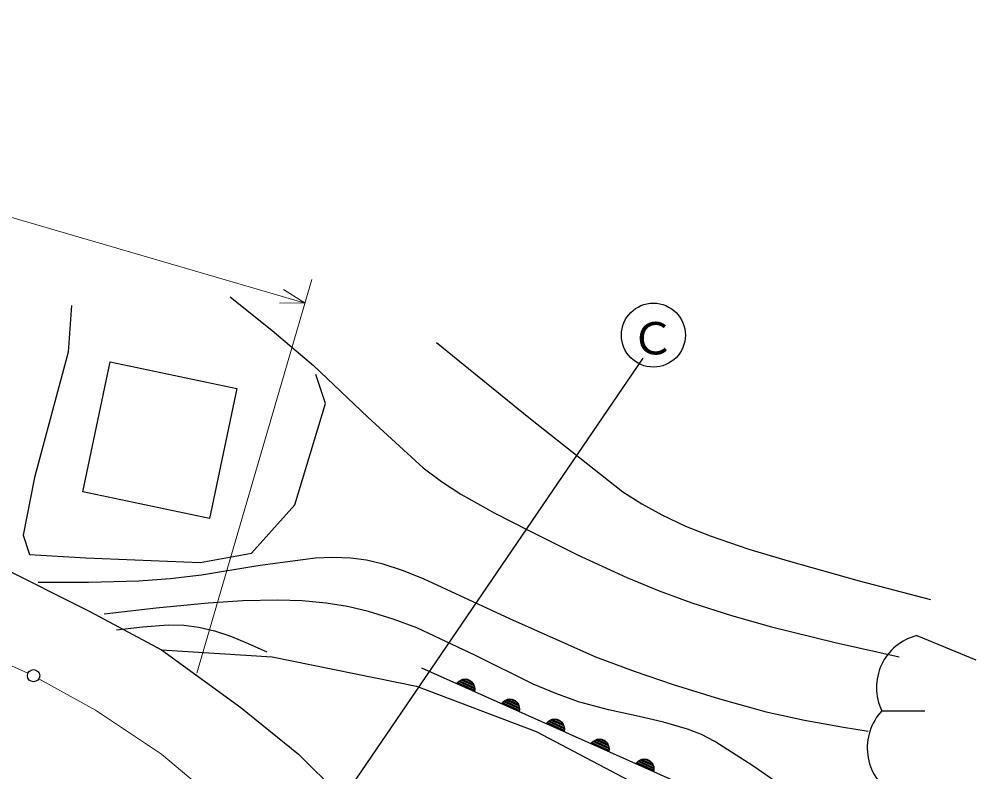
# Model space of a CAD drawing. Units: millimetres, scale not verified. Extents: x 40000 to 680000, y 20000 to 380000.
# Drawn here: x 337604 to 376599, y 307336 to 338029 of the extents above; entities that cross this region are included whole.
import ezdxf
from ezdxf.enums import TextEntityAlignment as Align

# ---------------------------------------------------------------- set-up
doc = ezdxf.new("R2010")
doc.units = ezdxf.units.MM
doc.header["$LTSCALE"] = 1000
doc.linetypes.add('CHAIN', pattern=[18.5, 12, -1.5, 3.5, -1.5])
for name, color, linetype, lineweight in [('M-BGD', 7, 'Continuous', 25), ('M-BGD-EXST', 7, 'Continuous', 25), ('M-BMK', 2, 'CHAIN', 13), ('M-BMK-SRVR', 3, 'Continuous', 25), ('M-STR-HTXT', 7, 'Continuous', 13)]:
    doc.layers.add(name, color=color, linetype=linetype, lineweight=lineweight)
doc.styles.add('ＭＳ ゴシック', font='')
doc.styles.get('ＭＳ ゴシック').set_extended_font_data('MS Gothic')

msp = doc.modelspace()

# ---------------------------------------------------------------- linework, layer by layer
at = {"layer": 'M-BGD'}
for p, q in [((346201, 326700), (347916, 325329)), ((339740, 326353), (339608, 324453)), ((347916, 325329), (349602, 323904)), ((354609, 324839), (358380, 321782)), ((339608, 324453), (338230, 319343)), ((340195, 318752), (341311, 324059)), ((341311, 324059), (346476, 322973)), ((349602, 323904), (351813, 321793)), ((350091, 322352), (349698, 323532)), ((346476, 322973), (345360, 317666)), ((348844, 318225), (350091, 322352)), ((351813, 321793), (354065, 319727)), ((358380, 321782), (362206, 318759)), ((354065, 319727), (354816, 319173)), ((338230, 319343), (337770, 316984)), ((354816, 319173), (355611, 318663)), ((345360, 317666), (340195, 318752)), ((355611, 318663), (356972, 317901)), ((362206, 318759), (362985, 318262)), ((347074, 316260), (348844, 318225)), ((362985, 318262), (363803, 317812)), ((356972, 317901), (358376, 317184)), ((363803, 317812), (364769, 317361)), ((358376, 317184), (360366, 316190)), ((364769, 317361), (365763, 316963)), ((337770, 316984), (338032, 316198)), ((365763, 316963), (367342, 316423)), ((344977, 315867), (347074, 316260)), ((367342, 316423), (368951, 315938)), ((338032, 316198), (340325, 316066)), ((340325, 316066), (344977, 315867)), ((347339, 315746), (349674, 316060)), ((349674, 316060), (350396, 316094)), ((350396, 316094), (351123, 316068)), ((351123, 316068), (351761, 315980)), ((351761, 315980), (352391, 315833)), ((360366, 316190), (362373, 315255)), ((368951, 315938), (371844, 315132)), ((336661, 315786), (340482, 313875)), ((345032, 315375), (347339, 315746)), ((352391, 315833), (353250, 315551)), ((353250, 315551), (354103, 315207)), ((340429, 315067), (342477, 315126)), ((342477, 315126), (343758, 315221)), ((343758, 315221), (345032, 315375)), ((354103, 315207), (357589, 313592)), ((362373, 315255), (363687, 314712)), ((371844, 315132), (374748, 314368)), ((338374, 315068), (340429, 315067)), ((363687, 314712), (365024, 314224)), ((346727, 314308), (345314, 314214)), ((348143, 314341), (346727, 314308)), ((349134, 314309), (348143, 314341)), ((350118, 314217), (349134, 314309)), ((343185, 314008), (341065, 313760)), ((345314, 314214), (343185, 314008)), ((350993, 314073), (350118, 314217)), ((351847, 313871), (350993, 314073)), ((365024, 314224), (366638, 313707)), ((340482, 313875), (343402, 312307)), ((352843, 313566), (351847, 313871)), ((353813, 313207), (352843, 313566)), ((357589, 313592), (361099, 312032)), ((366638, 313707), (368274, 313248)), ((341576, 313121), (342627, 313254)), ((342627, 313254), (343679, 313327)), ((343679, 313327), (344311, 313314)), ((344311, 313314), (344934, 313241)), ((344934, 313241), (345566, 313093)), ((356204, 312087), (353813, 313207)), ((368274, 313248), (370865, 312609)), ((345566, 313093), (346188, 312885)), ((346188, 312885), (346944, 312574)), ((374190, 312895), (376599, 311908)), ((346944, 312574), (347703, 312225)), ((370865, 312609), (373475, 312022)), ((343402, 312307), (346643, 309967)), ((343402, 312307), (347911, 312029)), ((347911, 312029), (353799, 310831)), ((358560, 310918), (356204, 312087)), ((361099, 312032), (362667, 311441)), ((354010, 311576), (364891, 306719)), ((362667, 311441), (364264, 310904)), ((353799, 310831), (358675, 308988)), ((355433, 310941), (355499, 311012)), ((356163, 310615), (355433, 310941)), ((355471, 310978), (356165, 310669)), ((355499, 311012), (355573, 311064)), ((356167, 310722), (355510, 311016)), ((355558, 311049), (356159, 310781)), ((355573, 311064), (355680, 311113)), ((356146, 310842), (355615, 311079)), ((355679, 311105), (356121, 310908)), ((355680, 311113), (355780, 311121)), ((355780, 311121), (355878, 311110)), ((356055, 310992), (355783, 311113)), ((355878, 311110), (355992, 311059)), ((355992, 311059), (356065, 310994)), ((356065, 310994), (356126, 310914)), ((356126, 310914), (356161, 310802)), ((356161, 310802), (356173, 310711)), ((359475, 310528), (358560, 310918)), ((364264, 310904), (366153, 310315)), ((356173, 310711), (356163, 310615)), ((360402, 310198), (359475, 310528)), ((357259, 310126), (357326, 310197)), ((357989, 309800), (357259, 310126)), ((357298, 310163), (357992, 309853)), ((357326, 310197), (357399, 310249)), ((357994, 309907), (357336, 310201)), ((357384, 310234), (357985, 309966)), ((357399, 310249), (357507, 310298)), ((357972, 310026), (357441, 310263)), ((357505, 310290), (357947, 310092)), ((357507, 310298), (357607, 310306)), ((357607, 310306), (357705, 310295)), ((357882, 310176), (357610, 310298)), ((357705, 310295), (357818, 310244)), ((357818, 310244), (357891, 310178)), ((357891, 310178), (357952, 310099)), ((357952, 310099), (357988, 309987)), ((361632, 309868), (360402, 310198)), ((366153, 310315), (368058, 309785)), ((346643, 309967), (348986, 308056)), ((357988, 309987), (358000, 309896)), ((358000, 309896), (357989, 309800)), ((362872, 309597), (361632, 309868)), ((368058, 309785), (369616, 309443)), ((372765, 309829), (374517, 309828)), ((359085, 309310), (359152, 309381)), ((359816, 308984), (359085, 309310)), ((359124, 309348), (359818, 309038)), ((359152, 309381), (359226, 309434)), ((359820, 309092), (359163, 309385)), ((359210, 309419), (359811, 309151)), ((359226, 309434), (359333, 309482)), ((359799, 309211), (359267, 309448)), ((359332, 309474), (359773, 309277)), ((359333, 309482), (359433, 309490)), ((359433, 309490), (359531, 309480)), ((359708, 309361), (359436, 309483)), ((359531, 309480), (359644, 309429)), ((359644, 309429), (359718, 309363)), ((359718, 309363), (359779, 309284)), ((359779, 309284), (359814, 309171)), ((363868, 309366), (362872, 309597)), ((364840, 309079), (363868, 309366)), ((369616, 309443), (371198, 309158)), ((358675, 308988), (363919, 306226)), ((359814, 309171), (359826, 309081)), ((359826, 309081), (359816, 308984)), ((365418, 308854), (364840, 309079)), ((365959, 308579), (365418, 308854)), ((371198, 309158), (371700, 309074)), ((371700, 309074), (372203, 308992)), ((360912, 308495), (360978, 308566)), ((361642, 308169), (360912, 308495)), ((360950, 308533), (361644, 308223)), ((360978, 308566), (361052, 308619)), ((361646, 308277), (360989, 308570)), ((361037, 308604), (361638, 308336)), ((361052, 308619), (361159, 308667)), ((361625, 308396), (361094, 308633)), ((361158, 308659), (361600, 308462)), ((361159, 308667), (361259, 308675)), ((361259, 308675), (361357, 308664)), ((361534, 308546), (361262, 308667)), ((361357, 308664), (361470, 308614)), ((361470, 308614), (361544, 308548)), ((361544, 308548), (361605, 308468)), ((361605, 308468), (361640, 308356)), ((367509, 307580), (365959, 308579)), ((361640, 308356), (361652, 308265)), ((361652, 308265), (361642, 308169)), ((348986, 308056), (352335, 304773)), ((362738, 307680), (362805, 307751)), ((363469, 307354), (362738, 307680)), ((362777, 307718), (363471, 307408)), ((362805, 307751), (362878, 307804)), ((363473, 307462), (362815, 307755)), ((362863, 307789), (363464, 307520)), ((362878, 307804), (362986, 307852)), ((363451, 307581), (362920, 307818)), ((362984, 307844), (363426, 307647)), ((362986, 307852), (363086, 307860)), ((363086, 307860), (363184, 307849)), ((363361, 307731), (363089, 307852)), ((363184, 307849), (363297, 307799)), ((363297, 307799), (363370, 307733)), ((363370, 307733), (363431, 307653)), ((363431, 307653), (363467, 307541)), ((363467, 307541), (363479, 307450)), ((363479, 307450), (363469, 307354)), ((369055, 306510), (367509, 307580))]:
    msp.add_line(p, q, dxfattribs=at)
for centre, radius, start, end in [((374734, 310778), 2186, 104.4189, 205.725), ((374403, 308314), 2231, 137.2249, 237.4333)]:
    msp.add_arc(centre, radius, start, end, dxfattribs=at)
at = {"layer": 'M-BGD-EXST'}
msp.add_line((350918, 306416), (363032, 324206), dxfattribs=at)
msp.add_circle((363456, 325144), 1304, dxfattribs=at)
at = {"layer": 'M-BMK'}
for p, q in [((337964, 311360), (334074, 313105)), ((340712, 309852), (338410, 311136)), ((343409, 308053), (340712, 309852)), ((345967, 305908), (343409, 308053))]:
    msp.add_line(p, q, dxfattribs=at)
at = {"layer": 'M-BMK-SRVR'}
msp.add_circle((338192, 311258), 249, dxfattribs=at)
at = {"layer": 'M-STR-HTXT'}
for p, q in [((309674, 338029), (349256, 326449)), ((349536, 327409), (344844, 311367)), ((348377, 327006), (349256, 326449)), ((349256, 326449), (348216, 326456))]:
    msp.add_line(p, q, dxfattribs=at)

# ---------------------------------------------------------------- texts
at = {"layer": 'M-BGD-EXST', "style": 'ＭＳ ゴシック'}
msp.add_text('Ｃ', height=1320, dxfattribs=at).set_placement((362528, 323961), align=Align.BOTTOM_LEFT)

doc.saveas('drawing.dxf')
